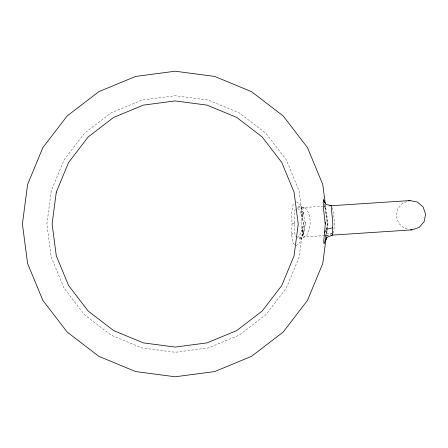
<?xml version="1.0" encoding="UTF-8"?>
<svg xmlns="http://www.w3.org/2000/svg" width="448" height="448" viewBox="0 0 448 448"><rect width="100%" height="100%" fill="white"/><g stroke="black" fill="none" stroke-linecap="round" stroke-linejoin="round"><path stroke-width="0.34" stroke-dasharray="2.24 1.68" d="M294.734 244.546L293.104 242.967L291.592 234.987L292.046 224L291.581 212.906L293.087 204.725L294.353 203.37M295.719 209.238L294.93 210.078L294.011 215.527L294.638 224L294.358 230.681L295.187 235.564L296.682 236.942M325.483 237.518L326.519 230.306M326.312 236.488L327.135 230.244M327.225 229.55L327.953 224L325.489 205.268M296.022 245.734L299.852 242.525L303.223 234.226L302.378 230.558L303.391 224L303.279 222.281L301.75 215.023L299.398 209.787L296.901 207.978L322.689 206.287M326.553 231.364L325.651 237.468M326.917 228.687L327.561 224L324.85 204.663M303.223 234.226L305.586 222.354L303.223 234.226L304.198 230.726L301.582 236.958L298.71 239.366L304.45 236.925L307.003 234.786C311.315 226.822 311.298 217.118 306.622 209.311L304.17 207.502L298.502 206.259L301.302 208.292L303.884 214.183L299.79 204.282L296.044 201.572M326.603 229.751L327.415 224L324.621 203.358M333.2 233.072C335.322 224.666 334.012 215.986 332.366 207.626M328.636 235.34L297.181 237.401L299.734 235.262L302.159 229.718L303.033 225.742M326.995 236.505L327.527 235.262L332.567 233.313M301.75 215.023L303.055 212.15L305.351 224M291.592 234.987L293.468 231.773M304.17 207.502L302.198 209.602C300.776 217.974 301.409 226.688 302.45 235.082L304.45 236.925M292.046 224L294.392 222.863M406.706 201.678L402.78 203.011L397.768 208.729L396.284 216.188L398.726 223.384L404.443 228.402L407.837 229.074M324.033 206.203L328.322 205.918M325.987 228.155L327.32 228.066M332.534 233.111L325.886 233.548L325.153 235.57L325.018 234.265M294.638 224L294.347 222.886M324.335 206.181L325.058 208.107M302.159 229.718L302.378 230.558M301.997 214.525L302.59 218.882M51.257 190.798L46.883 224L51.257 257.202L64.07 288.148L84.459 314.72L111.031 335.104L141.971 347.922L175.179 352.296L208.382 347.922L239.327 335.104L265.894 314.72L286.283 288.148L299.102 257.202L303.47 224L299.102 190.798L286.283 159.852L265.894 133.28L239.327 112.896L208.382 100.078L175.179 95.704L141.971 100.078L111.031 112.896L84.459 133.28L64.07 159.852L51.257 190.798"/><path stroke-width="0.67" d="M332.64 227.718C333.374 220.332 331.061 213.052 331.649 205.699L325.954 204.456L323.49 199.769L323.187 202.748L323.736 210.795L325.287 224L323.742 240.962L324.05 243.897L326.704 237.53L332.466 235.088L332.64 227.718L326.9 229.236L324.307 232.842M325.214 240.162L325.164 240.761L326.704 237.53M326.127 237.877L322.75 263.542L307.485 300.39L283.209 332.03L251.569 356.311L214.721 371.571L175.179 376.779L135.638 371.571L98.79 356.311L67.15 332.03L42.868 300.39L27.608 263.542L22.4 224L27.608 184.458L42.868 147.61L67.15 115.97L98.79 91.689L135.638 76.429L175.179 71.221L214.721 76.429L251.569 91.689L283.209 115.97L307.485 147.61L322.75 184.458L325.304 203.885M325.114 240.962L326.732 237.132M408.671 201.012L409.982 200.57L417.441 202.048L423.158 207.066L425.6 214.267L424.116 221.721L419.104 227.438L411.902 229.886L331.139 235.178M329.655 205.834L409.982 200.57M325.287 224L325.125 222.174M410.547 229.617L411.902 229.886M323.49 199.769L324.526 202.535M56.297 192.147L52.102 224L56.297 255.853L68.594 285.538L88.15 311.024L113.641 330.585L143.326 342.877L175.179 347.071L207.032 342.877L236.712 330.585L262.203 311.024L281.764 285.538L294.056 255.853L298.25 224L294.056 192.147L281.764 162.462L262.203 136.976L236.712 117.415L207.032 105.123L175.179 100.929L143.326 105.123L113.641 117.415L88.15 136.976L68.594 162.462L56.297 192.147"/></g></svg>
